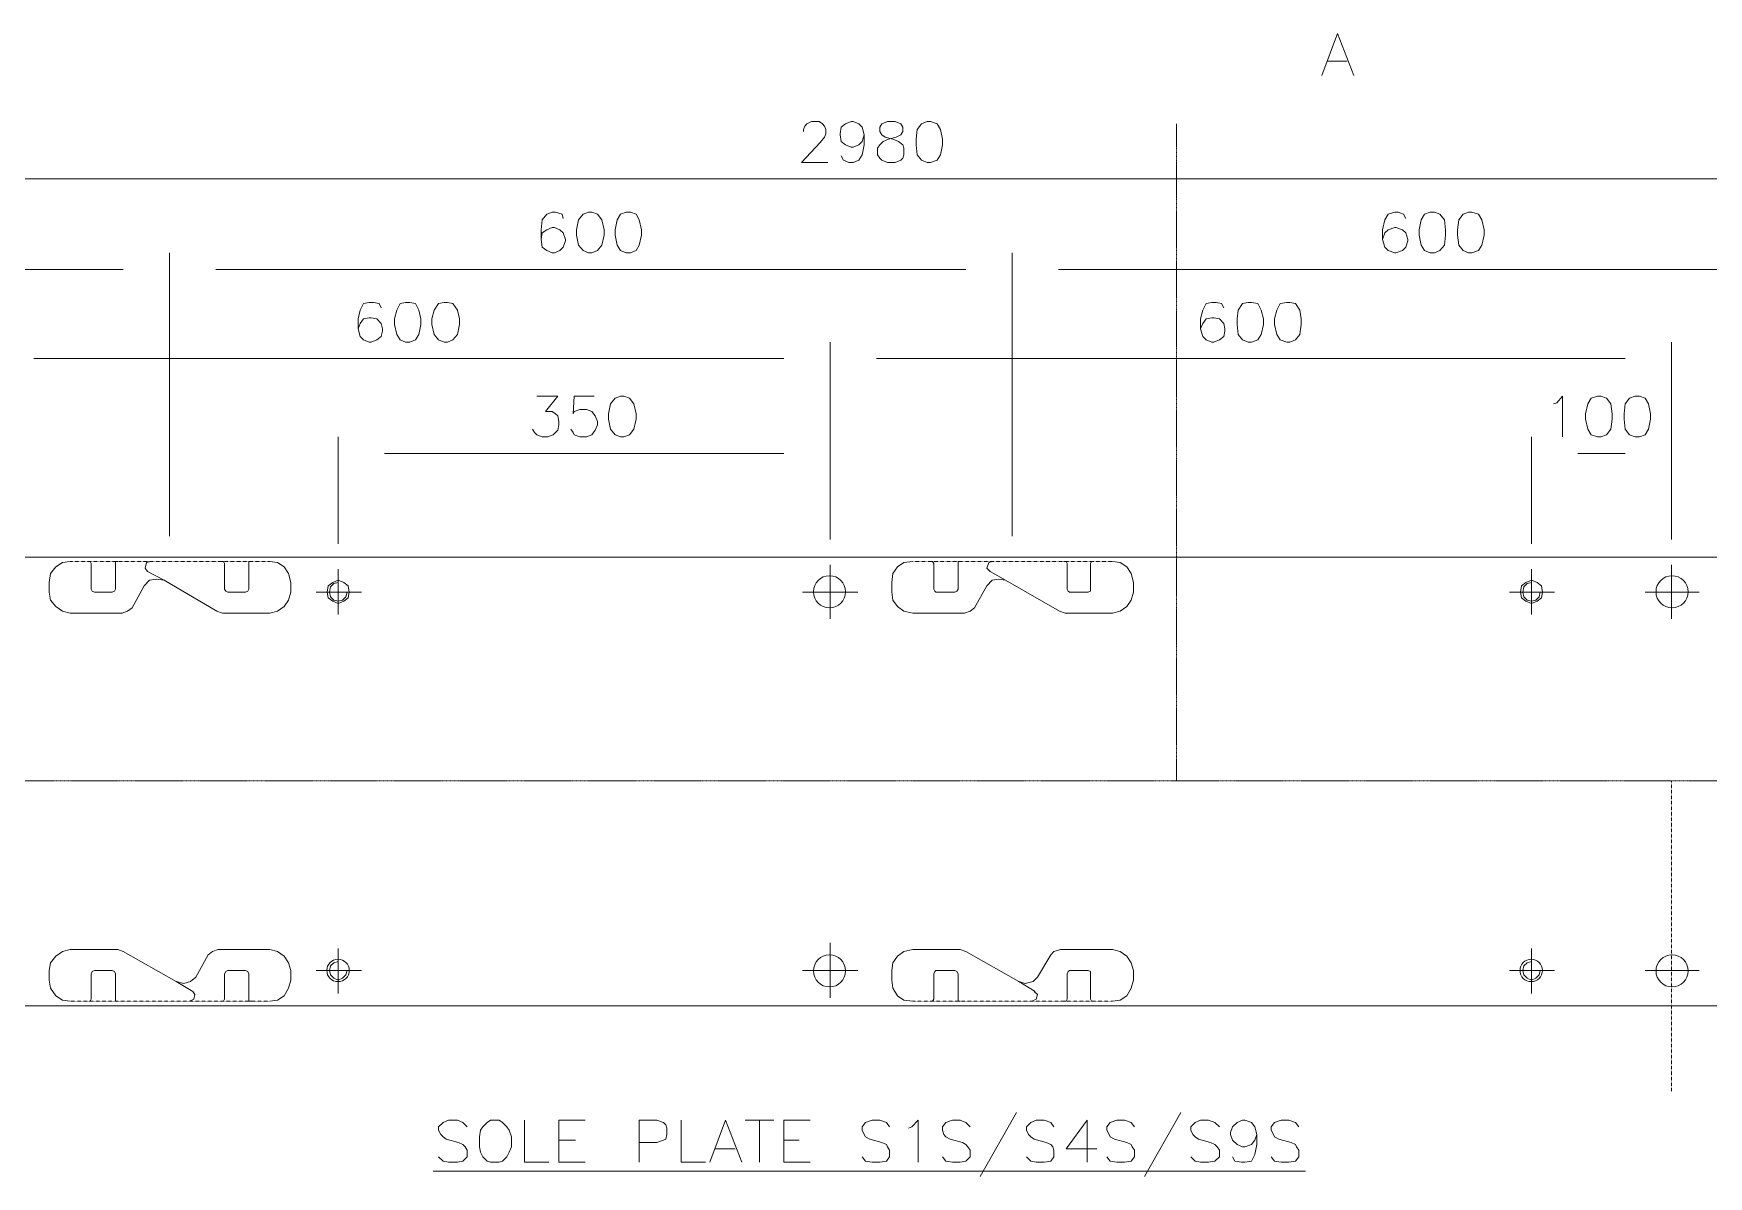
# Model space of a CAD drawing. Header units: millimetres. Extents: x -19541 to 104079, y -3200 to 10399.
# Drawn here: x -18472 to -17279, y -1238 to -424 of the extents above; entities that cross this region are included whole.
import ezdxf

# ---------------------------------------------------------------- set-up
doc = ezdxf.new("R2010")
doc.units = ezdxf.units.MM
doc.linetypes.add('PDF_IMPORT', pattern=[1, 0.8, -0.2])
doc.layers.add('PDF_Geometry', color=7, linetype='Continuous')

msp = doc.modelspace()

# ---------------------------------------------------------------- linework, layer by layer
at = {"layer": 'PDF_Geometry', "lineweight": 18}
for p, q in [((-16385.103, -796.634), (-19365.103, -796.634)), ((-16385.103, -796.634), (-19365.103, -796.634)), ((-19365.103, -1116.313), (-16385.103, -1116.313))]:
    msp.add_line(p, q, dxfattribs=at)
at = {"layer": 'PDF_Geometry', "lineweight": 9}
for points in [[(-17554.639, -453.392), (-17543.643, -423.546), (-17531.862, -453.392)], [(-17550.712, -443.182), (-17536.574, -443.182)], [(-17923.801, -493.451), (-17923.801, -491.88), (-17923.016, -489.523), (-17921.445, -487.952), (-17918.303, -486.382), (-17912.805, -486.382), (-17910.449, -487.952), (-17908.878, -489.523), (-17908.092, -491.88), (-17908.092, -495.022), (-17908.878, -497.378), (-17912.02, -501.305), (-17925.372, -515.443), (-17906.521, -515.443)], [(-17880.602, -495.807), (-17882.172, -500.52), (-17884.529, -502.876), (-17888.456, -504.447), (-17890.027, -504.447), (-17893.954, -502.876), (-17897.096, -500.52), (-17897.881, -495.807), (-17897.881, -495.021), (-17897.096, -490.309), (-17893.954, -487.952), (-17890.027, -486.381), (-17888.456, -486.381), (-17884.529, -487.952), (-17882.172, -490.309), (-17880.602, -495.807), (-17880.602, -502.876), (-17882.172, -509.945), (-17884.529, -513.872), (-17888.456, -515.443), (-17891.598, -515.443), (-17895.525, -513.872), (-17897.096, -510.73)], [(-16418.092, -527.225), (-19332.114, -527.225)], [(-18095.03, -555.501), (-18095.815, -552.359), (-18100.528, -550.789), (-18102.884, -550.789), (-18106.811, -552.359), (-18109.953, -556.287), (-18110.739, -563.356), (-18110.739, -570.425), (-18109.953, -575.923), (-18106.811, -578.279), (-18102.884, -579.85), (-18101.313, -579.85), (-18097.386, -578.279), (-18095.03, -575.923), (-18093.459, -571.21), (-18093.459, -570.425), (-18095.03, -565.712), (-18097.386, -563.356), (-18101.313, -561.785), (-18102.884, -561.785), (-18106.811, -563.356), (-18109.953, -565.712), (-18110.739, -570.425)], [(-17494.945, -555.501), (-17496.516, -552.359), (-17500.443, -550.789), (-17502.8, -550.789), (-17507.512, -552.359), (-17509.869, -556.287), (-17511.44, -563.356), (-17511.44, -570.425), (-17509.869, -575.923), (-17507.512, -578.279), (-17502.8, -579.85), (-17502.014, -579.85), (-17497.302, -578.279), (-17494.945, -575.923), (-17493.374, -571.21), (-17493.374, -570.425), (-17494.945, -565.712), (-17497.302, -563.356), (-17502.014, -561.785), (-17502.8, -561.785), (-17507.512, -563.356), (-17509.869, -565.712), (-17511.44, -570.425)], [(-18941.745, -591.632), (-18408.424, -591.632)], [(-18342.447, -591.632), (-17808.34, -591.632)], [(-17742.362, -591.632), (-17208.256, -591.632)], [(-18224.629, -619.123), (-18226.2, -615.981), (-18230.127, -615.195), (-18233.269, -615.195), (-18237.196, -615.981), (-18239.553, -620.694), (-18241.123, -626.977), (-18241.123, -634.046), (-18239.553, -639.544), (-18237.196, -641.901), (-18233.269, -643.472), (-18231.698, -643.472), (-18227.771, -641.901), (-18224.629, -639.544), (-18223.844, -635.617), (-18223.844, -634.046), (-18224.629, -630.119), (-18227.771, -626.977), (-18231.698, -626.192), (-18233.269, -626.192), (-18237.196, -626.977), (-18239.553, -630.119), (-18241.123, -634.046)], [(-17624.545, -619.123), (-17626.116, -615.981), (-17630.043, -615.195), (-17633.185, -615.195), (-17637.112, -615.981), (-17639.468, -620.694), (-17641.039, -626.977), (-17641.039, -634.046), (-17639.468, -639.544), (-17637.112, -641.901), (-17633.185, -643.472), (-17631.614, -643.472), (-17627.687, -641.901), (-17624.545, -639.544), (-17623.759, -635.617), (-17623.759, -634.046), (-17624.545, -630.119), (-17627.687, -626.977), (-17631.614, -626.192), (-17633.185, -626.192), (-17637.112, -626.977), (-17639.468, -630.119), (-17641.039, -634.046)], [(-17904.951, -784.067), (-17904.951, -643.471), (-17904.951, -784.067), (-17904.951, -711.02)], [(-17305.652, -784.067), (-17305.652, -643.471), (-17305.652, -784.067), (-17305.652, -711.02)], [(-18472.046, -655.253), (-17937.94, -655.253)], [(-17871.962, -655.253), (-17338.641, -655.253)], [(-18113.88, -681.959), (-18098.957, -681.959), (-18107.597, -692.955), (-18102.884, -692.955), (-18100.528, -694.526), (-18098.957, -696.097), (-18098.171, -700.024), (-18098.171, -702.38), (-18098.957, -706.308), (-18102.099, -709.449), (-18106.026, -711.02), (-18109.953, -711.02), (-18113.88, -709.449), (-18115.451, -707.878), (-18117.022, -705.522)], [(-18073.037, -681.959), (-18087.175, -681.959), (-18087.961, -694.526), (-18087.175, -692.955), (-18083.248, -691.384), (-18078.535, -691.384), (-18074.608, -692.955), (-18072.252, -696.097), (-18070.681, -700.024), (-18070.681, -702.38), (-18072.252, -706.308), (-18074.608, -709.449), (-18078.535, -711.02), (-18083.248, -711.02), (-18087.175, -709.449), (-18087.961, -707.878), (-18089.531, -705.522)], [(-17389.695, -687.457), (-17387.339, -686.671), (-17383.411, -681.959), (-17383.411, -711.02)], [(-18255.262, -787.209), (-18255.262, -711.02)], [(-17405.404, -787.209), (-17405.404, -711.02)], [(-18222.273, -722.802), (-17937.94, -722.802)], [(-17338.641, -722.802), (-17372.415, -722.802)], [(-18255.262, -837.478), (-18255.262, -805.274)], [(-17904.951, -840.62), (-17904.951, -802.132)], [(-17405.404, -837.478), (-17405.404, -805.274)], [(-17305.652, -840.62), (-17305.652, -802.132)], [(-18270.971, -821.769), (-18238.767, -821.769)], [(-18255.262, -814.7), (-18258.403, -815.485), (-18260.76, -817.841), (-18261.545, -821.769), (-18260.76, -824.911), (-18258.403, -827.267), (-18255.262, -828.052), (-18252.12, -827.267), (-18249.763, -824.911), (-18248.978, -821.769)], [(-17924.587, -821.769), (-17885.314, -821.769)], [(-17421.113, -821.769), (-17388.91, -821.769)], [(-17405.404, -814.7), (-17408.546, -815.485), (-17410.902, -817.841), (-17411.688, -821.769), (-17410.902, -824.911), (-17408.546, -827.267), (-17405.404, -828.052), (-17402.262, -827.267), (-17399.906, -824.911), (-17399.12, -821.769)], [(-17324.503, -821.769), (-17286.015, -821.769)], [(-17904.951, -1110.815), (-17904.951, -1071.542)], [(-18255.262, -1084.895), (-18258.403, -1085.68), (-18260.76, -1088.037), (-18261.545, -1091.178), (-18260.76, -1094.32), (-18258.403, -1096.677), (-18255.262, -1098.248), (-18252.12, -1096.677), (-18249.763, -1094.32), (-18248.978, -1091.178)], [(-18255.262, -1107.673), (-18255.262, -1075.469)], [(-17405.404, -1084.895), (-17408.546, -1085.68), (-17410.902, -1088.037), (-17411.688, -1091.178), (-17410.902, -1094.32), (-17408.546, -1096.677), (-17405.404, -1098.248), (-17402.262, -1096.677), (-17399.906, -1094.32), (-17399.12, -1091.178)], [(-17405.404, -1107.673), (-17405.404, -1075.469)], [(-18270.971, -1091.178), (-18238.767, -1091.178)], [(-17924.587, -1091.178), (-17885.314, -1091.178)], [(-17421.113, -1091.178), (-17388.91, -1091.178)], [(-17324.503, -1091.178), (-17286.015, -1091.178)]]:
    msp.add_lwpolyline(points, dxfattribs=at)
for points in [[(-17864.107, -486.381), (-17868.034, -487.952), (-17869.605, -490.309), (-17869.605, -493.45), (-17868.034, -495.807), (-17865.678, -497.378), (-17860.18, -498.948), (-17856.253, -500.519), (-17853.111, -502.876), (-17852.325, -505.232), (-17852.325, -509.945), (-17853.111, -512.301), (-17854.682, -513.872), (-17858.609, -515.443), (-17864.107, -515.443), (-17868.034, -513.872), (-17869.605, -512.301), (-17871.176, -509.945), (-17871.176, -505.232), (-17869.605, -502.876), (-17867.249, -500.519), (-17863.322, -498.948), (-17857.824, -497.378), (-17854.682, -495.807), (-17853.111, -493.45), (-17853.111, -490.309), (-17854.682, -487.952), (-17858.609, -486.381)], [(-17835.831, -486.381), (-17839.758, -487.952), (-17842.9, -491.879), (-17843.685, -498.948), (-17843.685, -502.876), (-17842.9, -509.945), (-17839.758, -513.872), (-17835.831, -515.443), (-17833.474, -515.443), (-17828.762, -513.872), (-17826.405, -509.945), (-17824.835, -502.876), (-17824.835, -498.948), (-17826.405, -491.879), (-17828.762, -487.952), (-17833.474, -486.381)], [(-18076.964, -550.788), (-18080.891, -552.359), (-18084.033, -556.286), (-18085.604, -563.355), (-18085.604, -567.283), (-18084.033, -574.352), (-18080.891, -578.279), (-18076.964, -579.85), (-18074.608, -579.85), (-18070.681, -578.279), (-18067.539, -574.352), (-18065.968, -567.283), (-18065.968, -563.355), (-18067.539, -556.286), (-18070.681, -552.359), (-18074.608, -550.788)], [(-18050.259, -550.788), (-18054.186, -552.359), (-18056.542, -556.286), (-18058.113, -563.355), (-18058.113, -567.283), (-18056.542, -574.352), (-18054.186, -578.279), (-18050.259, -579.85), (-18047.117, -579.85), (-18043.19, -578.279), (-18040.833, -574.352), (-18039.263, -567.283), (-18039.263, -563.355), (-18040.833, -556.286), (-18043.19, -552.359), (-18047.117, -550.788)], [(-17477.665, -550.788), (-17481.593, -552.359), (-17483.949, -556.286), (-17485.52, -563.355), (-17485.52, -567.283), (-17483.949, -574.352), (-17481.593, -578.279), (-17477.665, -579.85), (-17474.524, -579.85), (-17470.596, -578.279), (-17467.455, -574.352), (-17466.669, -567.283), (-17466.669, -563.355), (-17467.455, -556.286), (-17470.596, -552.359), (-17474.524, -550.788)], [(-17450.175, -550.788), (-17454.102, -552.359), (-17457.244, -556.286), (-17458.029, -563.355), (-17458.029, -567.283), (-17457.244, -574.352), (-17454.102, -578.279), (-17450.175, -579.85), (-17447.818, -579.85), (-17443.106, -578.279), (-17440.749, -574.352), (-17439.178, -567.283), (-17439.178, -563.355), (-17440.749, -556.286), (-17443.106, -552.359), (-17447.818, -550.788)], [(-18375.436, -579.85), (-18375.436, -781.711)], [(-17775.351, -579.85), (-17775.351, -781.711)], [(-18207.349, -615.195), (-18211.276, -615.981), (-18213.633, -620.694), (-18215.203, -626.977), (-18215.203, -630.904), (-18213.633, -637.973), (-18211.276, -641.901), (-18207.349, -643.472), (-18204.207, -643.472), (-18200.28, -641.901), (-18197.924, -637.973), (-18196.353, -630.904), (-18196.353, -626.977), (-18197.924, -620.694), (-18200.28, -615.981), (-18204.207, -615.195)], [(-18179.858, -615.195), (-18183.786, -615.981), (-18186.927, -620.694), (-18188.498, -626.977), (-18188.498, -630.904), (-18186.927, -637.973), (-18183.786, -641.901), (-18179.858, -643.472), (-18177.502, -643.472), (-18173.575, -641.901), (-18170.433, -637.973), (-18168.862, -630.904), (-18168.862, -626.977), (-18170.433, -620.694), (-18173.575, -615.981), (-18177.502, -615.195)], [(-17607.265, -615.195), (-17611.192, -615.981), (-17614.334, -620.694), (-17615.119, -626.977), (-17615.119, -630.904), (-17614.334, -637.973), (-17611.192, -641.901), (-17607.265, -643.472), (-17604.908, -643.472), (-17600.196, -641.901), (-17597.839, -637.973), (-17596.268, -630.904), (-17596.268, -626.977), (-17597.839, -620.694), (-17600.196, -615.981), (-17604.908, -615.195)], [(-17579.774, -615.195), (-17584.487, -615.981), (-17586.843, -620.694), (-17588.414, -626.977), (-17588.414, -630.904), (-17586.843, -637.973), (-17584.487, -641.901), (-17579.774, -643.472), (-17577.418, -643.472), (-17573.49, -641.901), (-17570.348, -637.973), (-17569.563, -630.904), (-17569.563, -626.977), (-17570.348, -620.694), (-17573.49, -615.981), (-17577.418, -615.195)], [(-18054.186, -681.959), (-18058.113, -683.53), (-18061.255, -687.457), (-18062.826, -694.526), (-18062.826, -698.453), (-18061.255, -705.522), (-18058.113, -709.449), (-18054.186, -711.02), (-18051.83, -711.02), (-18047.903, -709.449), (-18044.761, -705.522), (-18043.19, -698.453), (-18043.19, -694.526), (-18044.761, -687.457), (-18047.903, -683.53), (-18051.83, -681.959)], [(-17358.277, -681.959), (-17362.99, -683.53), (-17365.346, -687.457), (-17366.917, -694.526), (-17366.917, -698.453), (-17365.346, -705.522), (-17362.99, -709.449), (-17358.277, -711.02), (-17355.92, -711.02), (-17351.993, -709.449), (-17348.851, -705.522), (-17348.066, -698.453), (-17348.066, -694.526), (-17348.851, -687.457), (-17351.993, -683.53), (-17355.92, -681.959)], [(-17331.571, -681.959), (-17335.499, -683.53), (-17338.641, -687.457), (-17339.426, -694.526), (-17339.426, -698.453), (-17338.641, -705.522), (-17335.499, -709.449), (-17331.571, -711.02), (-17328.43, -711.02), (-17324.502, -709.449), (-17322.146, -705.522), (-17320.575, -698.453), (-17320.575, -694.526), (-17322.146, -687.457), (-17324.502, -683.53), (-17328.43, -681.959)]]:
    msp.add_lwpolyline(points, close=True, dxfattribs=at)
at = {"layer": 'PDF_Geometry', "linetype": 'PDF_IMPORT', "lineweight": 9, "ltscale": 0.27}
for points in [[(-17658.319, -956.081), (-17658.319, -487.952)], [(-19409.874, -956.081), (-16340.333, -956.081)]]:
    msp.add_lwpolyline(points, dxfattribs=at)
at = {"layer": 'PDF_Geometry', "lineweight": 13}
for points in [[(-18446.126, -799.776), (-18451.624, -800.562), (-18456.337, -803.703), (-18460.264, -808.416), (-18461.05, -814.7)], [(-18431.202, -801.347), (-18431.988, -799.776), (-18432.773, -799.776)], [(-18431.202, -819.412), (-18431.202, -801.347)], [(-18412.352, -799.776), (-18413.923, -799.776), (-18413.923, -801.347)], [(-18413.923, -801.347), (-18413.923, -819.412)], [(-18388.788, -799.776), (-18391.93, -800.562), (-18392.715, -804.489), (-18391.144, -806.845)], [(-18341.661, -835.121), (-18379.363, -813.129), (-18391.144, -806.845)], [(-18336.163, -801.347), (-18336.948, -799.776), (-18338.519, -799.776)], [(-18336.163, -801.347), (-18336.163, -819.412)], [(-18317.312, -799.776), (-18318.883, -799.776), (-18318.883, -801.347)], [(-18318.883, -819.412), (-18318.883, -801.347)], [(-18289.036, -814.7), (-18290.607, -808.416), (-18293.749, -803.703), (-18298.461, -800.562), (-18303.96, -799.776)], [(-17846.042, -799.776), (-17852.325, -800.562), (-17857.038, -803.703), (-17860.18, -808.416), (-17860.965, -814.7)], [(-17831.118, -801.347), (-17831.904, -799.776), (-17833.475, -799.776)], [(-17831.118, -819.412), (-17831.118, -801.347)], [(-17812.267, -799.776), (-17813.838, -799.776), (-17813.838, -801.347)], [(-17813.838, -801.347), (-17813.838, -819.412)], [(-17789.489, -799.776), (-17791.846, -800.562), (-17793.417, -804.489), (-17791.06, -806.845)], [(-17741.577, -835.121), (-17780.064, -813.129), (-17791.06, -806.845)], [(-17736.079, -801.347), (-17736.864, -799.776), (-17738.435, -799.776)], [(-17736.079, -801.347), (-17736.079, -819.412)], [(-17717.228, -799.776), (-17718.799, -799.776), (-17719.584, -801.347)], [(-17719.584, -819.412), (-17719.584, -801.347)], [(-17688.952, -814.7), (-17690.522, -808.416), (-17693.664, -803.703), (-17698.377, -800.562), (-17703.875, -799.776)], [(-18461.05, -821.769), (-18461.05, -814.7)], [(-18461.05, -821.769), (-18460.264, -827.267), (-18456.337, -831.98), (-18451.624, -835.122), (-18446.126, -836.692)], [(-18431.202, -819.412), (-18430.417, -820.983), (-18428.846, -821.769)], [(-18416.279, -821.769), (-18428.846, -821.769)], [(-18416.279, -821.769), (-18414.708, -820.983), (-18413.923, -819.412)], [(-18402.141, -832.765), (-18393.501, -817.056)], [(-18379.363, -813.129), (-18384.861, -812.343), (-18389.574, -813.129), (-18393.501, -817.056)], [(-18336.163, -819.412), (-18335.378, -820.983), (-18333.807, -821.769)], [(-18333.807, -821.769), (-18321.239, -821.769)], [(-18321.239, -821.769), (-18319.668, -820.983), (-18318.883, -819.412)], [(-18303.96, -836.692), (-18298.461, -835.122), (-18293.749, -831.98), (-18290.607, -827.267), (-18289.036, -821.769)], [(-18289.036, -814.7), (-18289.036, -821.769)], [(-17860.965, -821.769), (-17860.965, -814.7)], [(-17860.965, -821.769), (-17860.18, -827.267), (-17857.038, -831.98), (-17852.325, -835.122), (-17846.042, -836.692)], [(-17831.118, -819.412), (-17830.333, -820.983), (-17829.547, -821.769)], [(-17816.195, -821.769), (-17829.547, -821.769)], [(-17816.195, -821.769), (-17814.624, -820.983), (-17813.838, -819.412)], [(-17802.057, -832.765), (-17793.417, -817.056)], [(-17780.064, -813.129), (-17784.777, -812.343), (-17789.489, -813.129), (-17793.417, -817.056)], [(-17736.079, -819.412), (-17735.293, -820.983), (-17734.508, -821.769)], [(-17734.508, -821.769), (-17721.155, -821.769)], [(-17721.155, -821.769), (-17719.584, -820.983), (-17719.584, -819.412)], [(-17703.875, -836.692), (-17698.377, -835.122), (-17693.664, -831.98), (-17690.522, -827.267), (-17688.952, -821.769)], [(-17688.952, -814.7), (-17688.952, -821.769)], [(-18409.21, -836.692), (-18405.283, -835.122), (-18402.141, -832.765)], [(-17809.126, -836.692), (-17805.198, -835.122), (-17802.056, -832.765)], [(-18446.126, -836.692), (-18409.21, -836.692)], [(-18341.661, -835.122), (-18337.734, -836.692)], [(-18337.734, -836.692), (-18303.959, -836.692)], [(-17846.042, -836.692), (-17809.126, -836.692)], [(-17741.577, -835.122), (-17737.65, -836.692)], [(-17737.65, -836.692), (-17703.875, -836.692)], [(-18446.126, -1076.255), (-18451.624, -1077.826), (-18456.337, -1080.967), (-18460.264, -1085.68), (-18461.05, -1091.178)], [(-18412.352, -1076.255), (-18446.126, -1076.255)], [(-18408.424, -1077.826), (-18412.352, -1076.255)], [(-18408.424, -1077.826), (-18370.723, -1099.033), (-18358.941, -1106.102)], [(-18347.945, -1080.182), (-18356.585, -1095.891)], [(-18340.876, -1076.255), (-18344.803, -1077.826), (-18347.945, -1080.182)], [(-18303.96, -1076.255), (-18340.876, -1076.255)], [(-18289.036, -1091.178), (-18290.607, -1085.68), (-18293.749, -1080.967), (-18298.461, -1077.826), (-18303.96, -1076.255)], [(-17846.042, -1076.255), (-17852.325, -1077.826), (-17857.038, -1080.967), (-17860.18, -1085.68), (-17860.965, -1091.178)], [(-17812.267, -1076.255), (-17846.042, -1076.255)], [(-17808.34, -1077.826), (-17812.267, -1076.255)], [(-17808.34, -1077.826), (-17770.638, -1099.033), (-17758.857, -1106.102)], [(-17747.86, -1080.182), (-17757.286, -1095.891)], [(-17740.791, -1076.255), (-17745.504, -1077.826), (-17747.86, -1080.182)], [(-17703.875, -1076.255), (-17740.791, -1076.255)], [(-17688.952, -1091.178), (-17690.522, -1085.68), (-17693.664, -1080.967), (-17698.377, -1077.826), (-17703.875, -1076.255)], [(-18461.05, -1098.248), (-18461.05, -1091.179)], [(-18431.203, -1093.535), (-18431.203, -1111.6)], [(-18428.846, -1091.178), (-18430.417, -1091.964), (-18431.202, -1093.535)], [(-18416.279, -1091.179), (-18428.846, -1091.179)], [(-18413.923, -1093.535), (-18414.708, -1091.964), (-18416.279, -1091.178)], [(-18413.923, -1111.6), (-18413.923, -1093.535)], [(-18370.723, -1099.033), (-18365.225, -1100.604), (-18360.512, -1099.033), (-18356.585, -1095.891)], [(-18333.807, -1091.178), (-18335.378, -1091.964), (-18336.163, -1093.535)], [(-18336.163, -1111.6), (-18336.163, -1093.535)], [(-18333.807, -1091.179), (-18321.239, -1091.179)], [(-18318.883, -1093.535), (-18319.668, -1091.964), (-18321.239, -1091.178)], [(-18318.883, -1093.535), (-18318.883, -1111.6)], [(-18289.036, -1091.179), (-18289.036, -1098.248)], [(-17860.965, -1098.248), (-17860.965, -1091.179)], [(-17829.547, -1091.178), (-17830.333, -1091.964), (-17831.118, -1093.535)], [(-17831.118, -1093.535), (-17831.118, -1111.6)], [(-17816.195, -1091.179), (-17829.547, -1091.179)], [(-17813.838, -1093.535), (-17814.624, -1091.964), (-17816.195, -1091.178)], [(-17813.838, -1111.6), (-17813.838, -1093.535)], [(-17770.638, -1099.033), (-17765.926, -1100.604), (-17760.428, -1099.033), (-17757.286, -1095.891)], [(-17734.508, -1091.178), (-17735.293, -1091.964), (-17736.079, -1093.535)], [(-17736.079, -1111.6), (-17736.079, -1093.535)], [(-17734.508, -1091.179), (-17721.155, -1091.179)], [(-17719.584, -1093.535), (-17719.584, -1091.964), (-17721.155, -1091.178)], [(-17719.584, -1093.535), (-17719.584, -1111.6)], [(-17688.952, -1091.179), (-17688.952, -1098.248)], [(-18461.05, -1098.247), (-18460.264, -1103.746), (-18456.337, -1109.244), (-18451.624, -1112.386), (-18446.126, -1113.171)], [(-18361.297, -1113.171), (-18358.156, -1111.6), (-18357.37, -1108.458), (-18358.941, -1106.102)], [(-18303.96, -1113.171), (-18298.461, -1112.386), (-18293.749, -1109.244), (-18290.607, -1103.746), (-18289.036, -1098.247)], [(-17860.965, -1098.247), (-17860.18, -1103.746), (-17857.038, -1109.244), (-17852.325, -1112.386), (-17846.042, -1113.171)], [(-17761.213, -1113.171), (-17758.071, -1111.6), (-17757.286, -1108.458), (-17759.642, -1106.102)], [(-17703.875, -1113.171), (-17698.377, -1112.386), (-17693.664, -1109.244), (-17690.522, -1103.746), (-17688.952, -1098.247)], [(-18432.773, -1113.171), (-18431.988, -1113.171), (-18431.202, -1111.6)], [(-18413.923, -1111.6), (-18413.923, -1113.171), (-18412.352, -1113.171)], [(-18338.519, -1113.171), (-18336.948, -1113.171), (-18336.163, -1111.6)], [(-18318.883, -1111.6), (-18318.883, -1113.171), (-18317.312, -1113.171)], [(-17833.475, -1113.171), (-17831.904, -1113.171), (-17831.118, -1111.6)], [(-17813.838, -1111.6), (-17813.838, -1113.171), (-17812.267, -1113.171)], [(-17738.435, -1113.171), (-17736.864, -1113.171), (-17736.079, -1111.6)], [(-17719.584, -1111.6), (-17718.799, -1113.171), (-17717.228, -1113.171)], [(-17772.209, -1192.502), (-17798.129, -1238.058)], [(-17655.177, -1192.502), (-17681.097, -1238.058)], [(-18163.364, -1202.712), (-18166.506, -1199.571), (-18170.433, -1198), (-18176.716, -1198), (-18180.644, -1199.571), (-18183.786, -1202.712), (-18183.786, -1205.069), (-18182.215, -1208.211), (-18180.644, -1209.782), (-18178.287, -1211.352), (-18169.647, -1213.709), (-18166.506, -1215.28), (-18164.935, -1216.851), (-18163.364, -1219.207), (-18163.364, -1223.92), (-18166.506, -1227.061), (-18170.433, -1227.847), (-18176.716, -1227.847), (-18180.644, -1227.061), (-18183.786, -1223.92)], [(-18122.52, -1198), (-18122.52, -1227.847), (-18105.24, -1227.847)], [(-18079.321, -1227.847), (-18098.171, -1227.847), (-18098.171, -1198), (-18079.321, -1198)], [(-18040.834, -1227.847), (-18040.834, -1198), (-18028.266, -1198), (-18023.554, -1199.571), (-18021.983, -1201.142), (-18021.197, -1203.498), (-18021.197, -1208.211), (-18021.983, -1211.352), (-18023.554, -1212.138), (-18028.266, -1213.709), (-18040.834, -1213.709)], [(-18010.986, -1198), (-18010.986, -1227.847), (-17993.706, -1227.847)], [(-17990.565, -1227.847), (-17979.568, -1198), (-17967.787, -1227.847)], [(-17965.43, -1198), (-17945.009, -1198)], [(-17955.219, -1198), (-17955.219, -1227.847)], [(-17919.089, -1227.847), (-17937.94, -1227.847), (-17937.94, -1198), (-17919.089, -1198)], [(-17862.536, -1202.712), (-17864.893, -1199.571), (-17869.605, -1198), (-17875.103, -1198), (-17879.816, -1199.571), (-17882.172, -1202.712), (-17882.172, -1205.069), (-17880.602, -1208.211), (-17879.816, -1209.782), (-17876.674, -1211.352), (-17868.034, -1213.709), (-17864.893, -1215.28), (-17864.107, -1216.851), (-17862.536, -1219.207), (-17862.536, -1223.92), (-17864.893, -1227.061), (-17869.605, -1227.847), (-17875.103, -1227.847), (-17879.816, -1227.061), (-17882.172, -1223.92)], [(-17849.184, -1203.498), (-17846.827, -1202.712), (-17842.114, -1198), (-17842.114, -1227.847)], [(-17805.198, -1202.712), (-17808.34, -1199.571), (-17812.267, -1198), (-17817.766, -1198), (-17822.478, -1199.571), (-17824.835, -1202.712), (-17824.835, -1205.069), (-17824.049, -1208.211), (-17822.478, -1209.782), (-17819.336, -1211.352), (-17810.696, -1213.709), (-17808.34, -1215.28), (-17806.769, -1216.851), (-17805.198, -1219.207), (-17805.198, -1223.92), (-17808.34, -1227.061), (-17812.267, -1227.847), (-17817.766, -1227.847), (-17822.478, -1227.061), (-17824.835, -1223.92)], [(-17745.504, -1202.712), (-17747.86, -1199.571), (-17752.573, -1198), (-17758.071, -1198), (-17761.999, -1199.571), (-17765.14, -1202.712), (-17765.14, -1205.069), (-17763.569, -1208.211), (-17761.999, -1209.782), (-17759.642, -1211.352), (-17751.002, -1213.709), (-17747.86, -1215.28), (-17746.289, -1216.851), (-17745.504, -1219.207), (-17745.504, -1223.92), (-17747.86, -1227.061), (-17752.573, -1227.847), (-17758.071, -1227.847), (-17761.999, -1227.061), (-17765.14, -1223.92)], [(-17721.941, -1227.847), (-17721.941, -1198), (-17736.864, -1218.421), (-17714.872, -1218.421)], [(-17688.166, -1202.712), (-17690.523, -1199.571), (-17695.235, -1198), (-17700.733, -1198), (-17705.446, -1199.571), (-17707.802, -1202.712), (-17707.802, -1205.069), (-17706.232, -1208.211), (-17705.446, -1209.782), (-17702.304, -1211.352), (-17693.664, -1213.709), (-17690.523, -1215.28), (-17689.737, -1216.851), (-17688.166, -1219.207), (-17688.166, -1223.92), (-17690.523, -1227.061), (-17695.235, -1227.847), (-17700.733, -1227.847), (-17705.446, -1227.061), (-17707.802, -1223.92)], [(-17627.686, -1202.712), (-17630.828, -1199.571), (-17635.541, -1198), (-17641.039, -1198), (-17644.966, -1199.571), (-17648.108, -1202.712), (-17648.108, -1205.069), (-17646.537, -1208.211), (-17644.966, -1209.782), (-17642.61, -1211.352), (-17633.97, -1213.709), (-17630.828, -1215.28), (-17629.257, -1216.851), (-17627.686, -1219.207), (-17627.686, -1223.92), (-17630.828, -1227.061), (-17635.541, -1227.847), (-17641.039, -1227.847), (-17644.966, -1227.061), (-17648.108, -1223.92)], [(-17600.981, -1208.211), (-17602.552, -1212.138), (-17604.908, -1215.28), (-17609.621, -1216.851), (-17611.192, -1216.851), (-17615.119, -1215.28), (-17618.261, -1212.138), (-17619.832, -1208.211), (-17619.832, -1206.64), (-17618.261, -1202.712), (-17615.119, -1199.571), (-17611.192, -1198), (-17609.621, -1198), (-17604.908, -1199.571), (-17602.552, -1202.712), (-17600.981, -1208.211), (-17600.981, -1215.28), (-17602.552, -1222.349), (-17604.908, -1227.061), (-17609.621, -1227.847), (-17611.977, -1227.847), (-17616.69, -1227.061), (-17618.261, -1223.92)], [(-17571.134, -1202.712), (-17573.49, -1199.571), (-17578.203, -1198), (-17583.701, -1198), (-17588.414, -1199.571), (-17590.77, -1202.712), (-17590.77, -1205.069), (-17589.199, -1208.211), (-17588.414, -1209.782), (-17585.272, -1211.352), (-17576.632, -1213.709), (-17573.49, -1215.28), (-17572.705, -1216.851), (-17571.134, -1219.207), (-17571.134, -1223.92), (-17573.49, -1227.061), (-17578.203, -1227.847), (-17583.701, -1227.847), (-17588.414, -1227.061), (-17590.77, -1223.92)], [(-18098.171, -1212.138), (-18086.39, -1212.138)], [(-17937.94, -1212.138), (-17926.943, -1212.138)], [(-17986.637, -1218.421), (-17972.499, -1218.421)], [(-18187.713, -1234.13), (-17566.421, -1234.13)]]:
    msp.add_lwpolyline(points, dxfattribs=at)
at = {"layer": 'PDF_Geometry', "linetype": 'PDF_IMPORT', "lineweight": 13, "ltscale": 0.156667}
for points in [[(-18446.126, -799.776), (-18303.959, -799.776)], [(-17846.042, -799.776), (-17703.875, -799.776)], [(-18303.96, -1113.171), (-18446.126, -1113.171)], [(-17703.875, -1113.171), (-17846.042, -1113.171)]]:
    msp.add_lwpolyline(points, dxfattribs=at)
at = {"layer": 'PDF_Geometry', "lineweight": 13}
for points in [[(-18247.407, -821.769), (-18248.192, -817.056), (-18251.334, -814.7), (-18255.261, -813.129), (-18259.189, -814.7), (-18262.331, -817.056), (-18263.116, -821.769), (-18262.331, -825.696), (-18259.189, -828.052), (-18255.261, -829.623), (-18251.334, -828.052), (-18248.192, -825.696)], [(-17397.549, -821.769), (-17398.335, -817.056), (-17401.477, -814.7), (-17405.404, -813.129), (-17409.331, -814.7), (-17412.473, -817.056), (-17413.258, -821.769), (-17412.473, -825.696), (-17409.331, -828.052), (-17405.404, -829.623), (-17401.477, -828.052), (-17398.335, -825.696)], [(-18146.869, -1198), (-18149.226, -1199.571), (-18152.368, -1202.712), (-18153.938, -1205.069), (-18154.724, -1209.781), (-18154.724, -1216.851), (-18153.938, -1220.778), (-18152.368, -1223.92), (-18149.226, -1227.061), (-18146.869, -1227.847), (-18140.586, -1227.847), (-18138.229, -1227.061), (-18135.088, -1223.92), (-18133.517, -1220.778), (-18131.946, -1216.851), (-18131.946, -1209.781), (-18133.517, -1205.069), (-18135.088, -1202.712), (-18138.229, -1199.571), (-18140.586, -1198)]]:
    msp.add_lwpolyline(points, close=True, dxfattribs=at)
at = {"layer": 'PDF_Geometry', "linetype": 'PDF_IMPORT', "lineweight": 9, "ltscale": 0.154999}
msp.add_lwpolyline([(-17305.652, -1177.578), (-17305.652, -956.081)], dxfattribs=at)
at = {"layer": 'PDF_Geometry', "lineweight": 13}
for centre, radius in [((-17905.379, -821.376), 11.431), ((-17305.295, -821.376), 11.431), ((-18255.419, -1091.178), 8.012), ((-17905.379, -1091.571), 11.431), ((-17405.561, -1091.178), 8.012), ((-17305.295, -1091.571), 11.431)]:
    msp.add_circle(centre, radius, dxfattribs=at)

doc.saveas('drawing.dxf')
